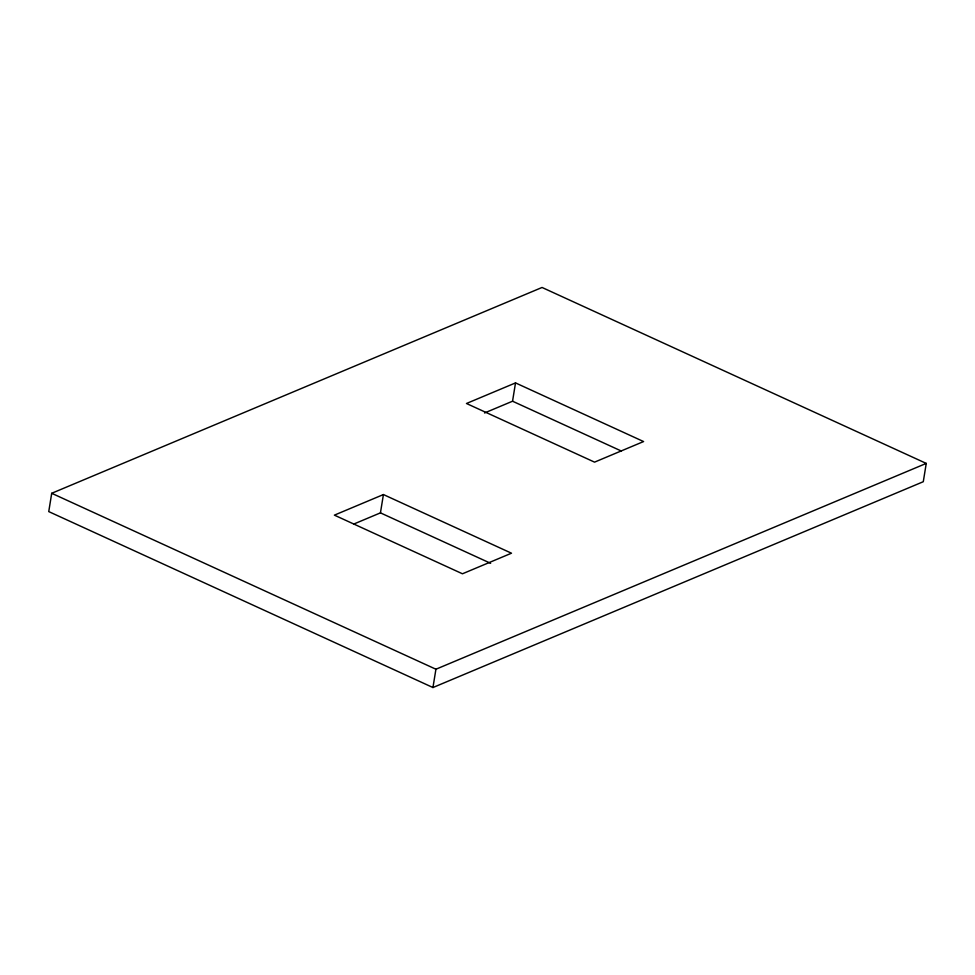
<?xml version="1.0" encoding="UTF-8"?>
<svg xmlns="http://www.w3.org/2000/svg" width="975" height="975" viewBox="0 0 975 975"><rect width="100%" height="100%" fill="white"/><g stroke="black" fill="none" stroke-linecap="round" stroke-linejoin="round"><path stroke-width="1.46" d="M51.712 493.289L48.75 511.595L432.949 687.533L923.288 481.711L926.25 463.405L542.051 287.467L51.712 493.289L435.923 669.228L926.25 463.405M353.827 524.038L380.445 512.862L383.419 494.557L511.485 553.203L462.455 573.788L334.388 515.141L383.419 494.557M432.949 687.533L435.923 669.228M484.526 412.973L512.545 401.212L515.519 382.907L643.585 441.553L594.555 462.138L466.477 403.492L515.519 382.907M512.545 401.212L621.343 451.035M380.445 512.862L490.62 563.318"/></g></svg>
